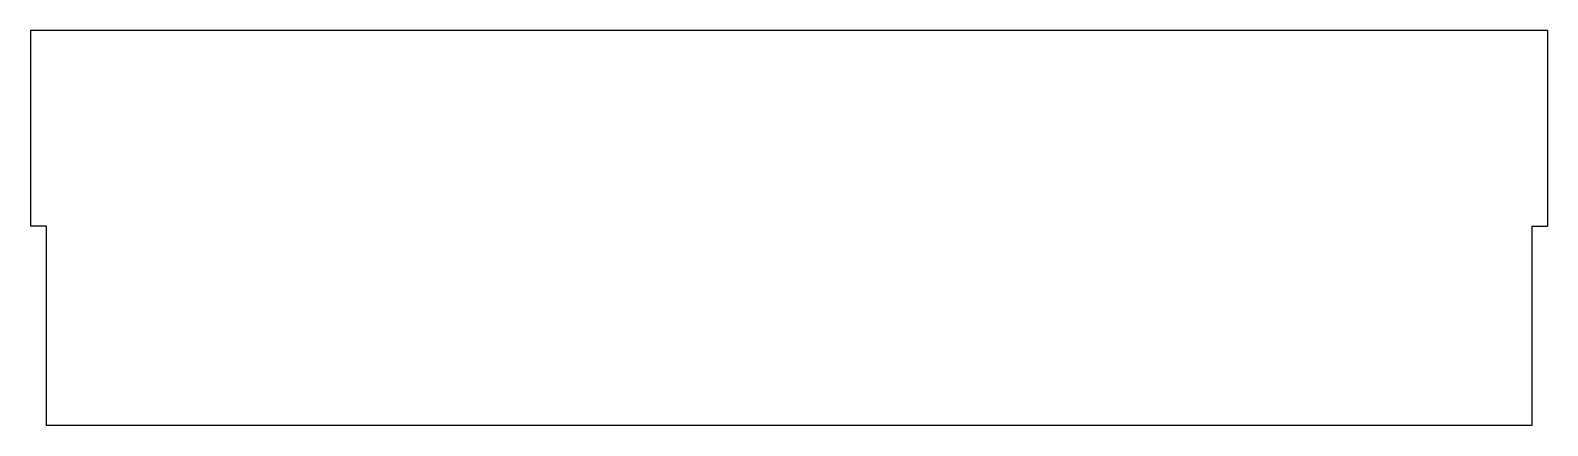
# Model space of a CAD drawing. Header units: metres. Extents: x 2379 to 2759, y 424 to 523.
import ezdxf

# ---------------------------------------------------------------- set-up
doc = ezdxf.new("R2010")
doc.units = ezdxf.units.M

msp = doc.modelspace()

# ---------------------------------------------------------------- linework, layer by layer
at = {"color": 250, "linetype": 'Continuous'}
for p, q in [((2759, 522.5), (2379, 522.5)), ((2379, 522.5), (2379, 473.5)), ((2759, 522.5), (2759, 473.5)), ((2383, 473.5), (2379, 473.5)), ((2383, 473.5), (2383, 423.5)), ((2755, 473.5), (2755, 423.5)), ((2755, 473.5), (2759, 473.5)), ((2755, 423.5), (2383, 423.5))]:
    msp.add_line(p, q, dxfattribs=at)

doc.saveas('drawing.dxf')
